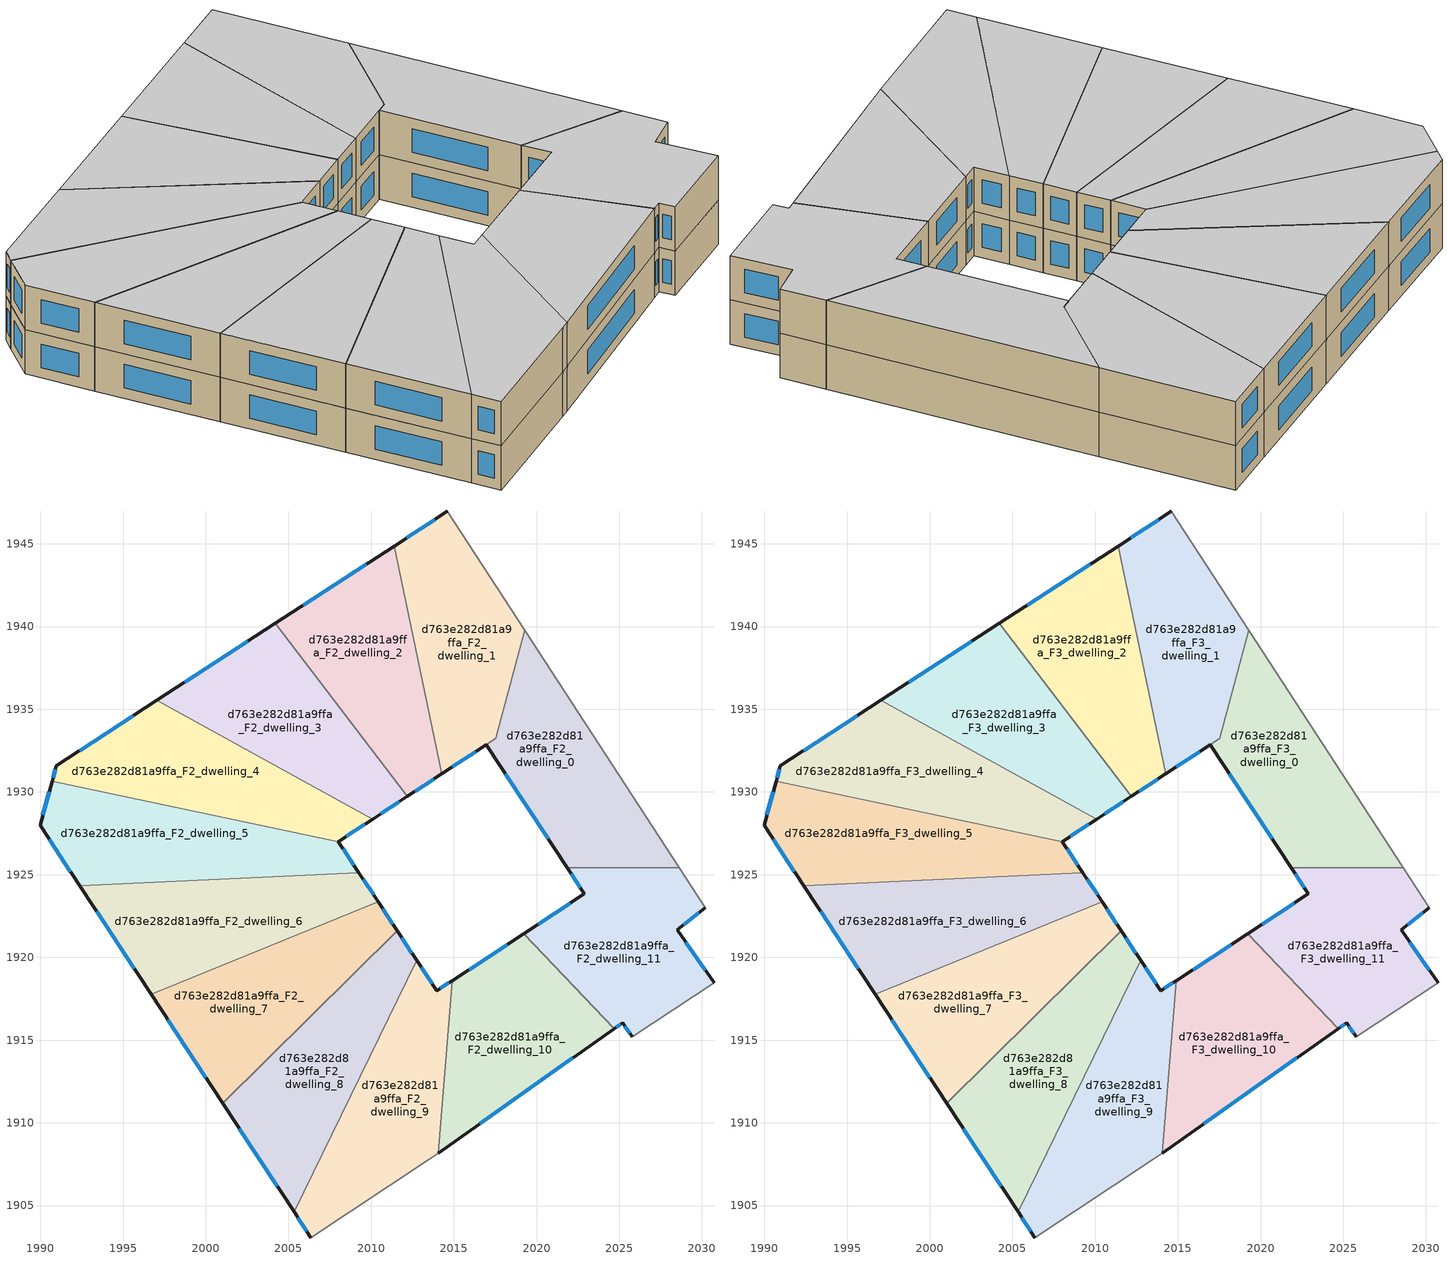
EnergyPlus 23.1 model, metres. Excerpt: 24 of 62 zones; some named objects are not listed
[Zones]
d763e282d81a9ffa_F2_dwelling_0
 floor to d763e282d81a9ffa_F1_dwelling_0 (EU_floor_Construction): 2019.27,1939.79 2028.62,1925.42 2021.85,1925.42 2016.95,1932.86 2017.53,1933.24 z6
 wall outside (EU_wall_Construction): 2016.95,1932.86 2021.85,1925.42 z6:9
 wall adiabatic (EU_wall_Construction): 2028.62,1925.42 2019.27,1939.79 z6:9
 wall to d763e282d81a9ffa_F2_dwelling_11 (EU_wall_Construction): 2021.85,1925.42 2028.62,1925.42 z6:9
 wall to d763e282d81a9ffa_F2_dwelling_1 (EU_wall_Construction): 2017.53,1933.24 2016.95,1932.86 / 2019.27,1939.79 2017.54,1933.25 z6:9
 window (EU_Window_Construction): 2018.1,1931.11 2020.7,1927.17 z6.7:8.3
d763e282d81a9ffa_F2_dwelling_1
 floor to d763e282d81a9ffa_F1_dwelling_1 (EU_floor_Construction): 2014.61,1946.96 2019.27,1939.79 2017.53,1933.24 2014.27,1931.1 2011.38,1944.86 z6
 wall outside (EU_wall_Construction): 2014.61,1946.96 2011.38,1944.86 / 2014.27,1931.1 2016.95,1932.86 z6:9
 wall to d763e282d81a9ffa_F2_dwelling_2 (EU_wall_Construction): 2011.38,1944.86 2014.27,1931.1 z6:9
 wall adiabatic (EU_wall_Construction): 2019.27,1939.79 2014.61,1946.96 z6:9
 window (EU_Window_Construction): 2013.85,1946.47 2012.14,1945.36 / 2014.9,1931.51 2016.32,1932.44 z6.7:8.3
d763e282d81a9ffa_F2_dwelling_10
 floor to d763e282d81a9ffa_F1_dwelling_10 (EU_floor_Construction): 2019.23,1921.44 2024.69,1915.68 2014.05,1908.17 2014.9,1918.6 z6
 wall outside (EU_wall_Construction): 2019.23,1921.44 2014.9,1918.6 / 2014.05,1908.17 2024.69,1915.68 z6:9
 wall to d763e282d81a9ffa_F2_dwelling_11 (EU_wall_Construction): 2024.69,1915.68 2019.23,1921.44 z6:9
 wall to d763e282d81a9ffa_F2_dwelling_9 (EU_wall_Construction): 2014.9,1918.6 2014.05,1908.17 z6:9
 window (EU_Window_Construction): 2018.22,1920.77 2015.92,1919.27 / 2016.55,1909.93 2022.19,1913.92 z6.7:8.3
d763e282d81a9ffa_F2_dwelling_11
 floor to d763e282d81a9ffa_F1_dwelling_11 (EU_floor_Construction): 2028.62,1925.42 2030.2,1923 2028.49,1921.66 2030.73,1918.47 2025.78,1915.2 2025.2,1916.04 2024.69,1915.68 2019.23,1921.44 2022.9,1923.84 2021.85,1925.42 z6
 wall outside (EU_wall_Construction): 2030.73,1918.47 2028.49,1921.66 2030.2,1923 / 2024.69,1915.68 2025.2,1916.04 2025.78,1915.2 / 2021.85,1925.42 2022.9,1923.84 2019.23,1921.44 z6:9
 wall adiabatic (EU_wall_Construction): 2025.78,1915.2 2030.73,1918.47 / 2030.2,1923 2028.62,1925.42 z6:9
 window (EU_Window_Construction): 2030.2,1919.22 2029.02,1920.91 / 2025.33,1915.84 2025.64,1915.4 / 2024.81,1915.77 2025.08,1915.96 / 2022.04,1923.27 2020.09,1922 / 2022.1,1925.05 2022.65,1924.21 / 2028.89,1921.98 2029.8,1922.69 z6.7:8.3
d763e282d81a9ffa_F2_dwelling_2
 floor to d763e282d81a9ffa_F1_dwelling_2 (EU_floor_Construction): 2011.38,1944.86 2014.27,1931.1 2012.18,1929.73 2004.21,1940.2 z6
 wall outside (EU_wall_Construction): 2012.18,1929.73 2014.27,1931.1 / 2011.38,1944.86 2004.21,1940.2 z6:9
 wall to d763e282d81a9ffa_F2_dwelling_3 (EU_wall_Construction): 2004.21,1940.2 2012.18,1929.73 z6:9
 window (EU_Window_Construction): 2012.67,1930.05 2013.78,1930.78 / 2009.7,1943.77 2005.9,1941.29 z6.7:8.3
d763e282d81a9ffa_F2_dwelling_3
 floor to d763e282d81a9ffa_F1_dwelling_3 (EU_floor_Construction): 2004.21,1940.2 2012.18,1929.73 2010.1,1928.36 1997.04,1935.53 z6
 wall outside (EU_wall_Construction): 2010.1,1928.36 2012.18,1929.73 / 2004.21,1940.2 1997.04,1935.53 z6:9
 wall to d763e282d81a9ffa_F2_dwelling_4 (EU_wall_Construction): 1997.04,1935.53 2010.1,1928.36 z6:9
 window (EU_Window_Construction): 2010.59,1928.68 2011.69,1929.41 / 2002.53,1939.1 1998.73,1936.63 z6.7:8.3
d763e282d81a9ffa_F2_dwelling_4
 floor to d763e282d81a9ffa_F1_dwelling_4 (EU_floor_Construction): 2010.1,1928.36 2008.02,1926.99 1990.71,1930.65 1990.97,1931.58 1997.04,1935.53 z6
 wall outside (EU_wall_Construction): 2008.02,1926.99 2010.1,1928.36 / 1997.04,1935.53 1990.97,1931.58 1990.71,1930.65 z6:9
 wall to d763e282d81a9ffa_F2_dwelling_5 (EU_wall_Construction): 1990.71,1930.65 2008.02,1926.99 z6:9
 window (EU_Window_Construction): 2008.51,1927.31 2009.61,1928.04 / 1990.91,1931.36 1990.77,1930.87 / 1995.61,1934.6 1992.39,1932.51 z6.7:8.3
d763e282d81a9ffa_F2_dwelling_5
 floor to d763e282d81a9ffa_F1_dwelling_5 (EU_floor_Construction): 2008.02,1926.99 2009.25,1925.13 1992.39,1924.33 1989.98,1927.99 1990.71,1930.65 z6
 wall outside (EU_wall_Construction): 2009.25,1925.13 2008.02,1926.99 / 1990.71,1930.65 1989.98,1927.99 1992.39,1924.33 z6:9
 wall to d763e282d81a9ffa_F2_dwelling_6 (EU_wall_Construction): 1992.39,1924.33 2009.25,1925.13 z6:9
 window (EU_Window_Construction): 2008.96,1925.56 2008.31,1926.55 / 1990.54,1927.13 1991.82,1925.19 / 1990.54,1930.03 1990.15,1928.61 z6.7:8.3
d763e282d81a9ffa_F2_dwelling_6
 floor to d763e282d81a9ffa_F1_dwelling_6 (EU_floor_Construction): 2009.25,1925.13 2010.42,1923.36 1996.7,1917.76 1992.39,1924.33 z6
 wall outside (EU_wall_Construction): 2010.42,1923.36 2009.25,1925.13 / 1992.39,1924.33 1996.7,1917.76 z6:9
 wall to d763e282d81a9ffa_F2_dwelling_7 (EU_wall_Construction): 1996.7,1917.76 2010.42,1923.36 z6:9
 window (EU_Window_Construction): 2010.14,1923.78 2009.52,1924.71 / 1993.4,1922.79 1995.69,1919.3 z6.7:8.3
d763e282d81a9ffa_F2_dwelling_7
 floor to d763e282d81a9ffa_F1_dwelling_7 (EU_floor_Construction): 2010.42,1923.36 2011.58,1921.6 2001.02,1911.19 1996.7,1917.76 z6
 wall outside (EU_wall_Construction): 2011.58,1921.6 2010.42,1923.36 / 1996.7,1917.76 2001.02,1911.19 z6:9
 wall to d763e282d81a9ffa_F2_dwelling_8 (EU_wall_Construction): 2001.02,1911.19 2011.58,1921.6 z6:9
 window (EU_Window_Construction): 2011.31,1922.01 2010.69,1922.95 / 1997.72,1916.22 2000.01,1912.73 z6.7:8.3
d763e282d81a9ffa_F2_dwelling_8
 floor to d763e282d81a9ffa_F1_dwelling_8 (EU_floor_Construction): 2011.58,1921.6 2012.74,1919.84 2005.34,1904.62 2001.02,1911.19 z6
 wall outside (EU_wall_Construction): 2012.74,1919.84 2011.58,1921.6 / 2001.02,1911.19 2005.34,1904.62 z6:9
 wall to d763e282d81a9ffa_F2_dwelling_9 (EU_wall_Construction): 2005.34,1904.62 2012.74,1919.84 z6:9
 window (EU_Window_Construction): 2012.47,1920.25 2011.85,1921.19 / 2002.03,1909.65 2004.32,1906.17 z6.7:8.3
d763e282d81a9ffa_F2_dwelling_9
 floor to d763e282d81a9ffa_F1_dwelling_9 (EU_floor_Construction): 2014.9,1918.6 2014.05,1908.17 2013.52,1907.79 2006.36,1903.06 2005.34,1904.62 2012.74,1919.84 2013.97,1917.99 z6
 wall outside (EU_wall_Construction): 2005.34,1904.62 2006.36,1903.06 / 2014.9,1918.6 2013.97,1917.99 2012.74,1919.84 z6:9
 wall adiabatic (EU_wall_Construction): 2006.36,1903.06 2013.52,1907.79 2014.05,1908.17 z6:9
 window (EU_Window_Construction): 2005.58,1904.26 2006.12,1903.43 / 2013.68,1918.42 2013.03,1919.4 / 2014.68,1918.46 2014.19,1918.13 z6.7:8.3
d763e282d81a9ffa_F3_dwelling_0
 floor to d763e282d81a9ffa_F2_dwelling_0 (EU_floor_Construction): 2019.27,1939.79 2028.62,1925.42 2021.85,1925.42 2016.95,1932.86 2017.53,1933.24 z9
 wall outside (EU_wall_Construction): 2016.95,1932.86 2021.85,1925.42 z9:12
 wall adiabatic (EU_wall_Construction): 2028.62,1925.42 2019.27,1939.79 z9:12
 wall to d763e282d81a9ffa_F3_dwelling_11 (EU_wall_Construction): 2021.85,1925.42 2028.62,1925.42 z9:12
 wall to d763e282d81a9ffa_F3_dwelling_1 (EU_wall_Construction): 2017.53,1933.24 2016.95,1932.86 / 2019.27,1939.79 2017.54,1933.25 z9:12
 window (EU_Window_Construction): 2018.1,1931.11 2020.7,1927.17 z9.7:11.3
 ceiling to d763e282d81a9ffa_F4_dwelling_0 (EU_floor_Construction): 2028.62,1925.42 2019.27,1939.79 2017.53,1933.24 2016.95,1932.86 2021.85,1925.42 z12
d763e282d81a9ffa_F3_dwelling_1
 floor to d763e282d81a9ffa_F2_dwelling_1 (EU_floor_Construction): 2014.61,1946.96 2019.27,1939.79 2017.53,1933.24 2014.27,1931.1 2011.38,1944.86 z9
 wall outside (EU_wall_Construction): 2014.61,1946.96 2011.38,1944.86 / 2014.27,1931.1 2016.95,1932.86 z9:12
 wall to d763e282d81a9ffa_F3_dwelling_2 (EU_wall_Construction): 2011.38,1944.86 2014.27,1931.1 z9:12
 wall adiabatic (EU_wall_Construction): 2019.27,1939.79 2014.61,1946.96 z9:12
 window (EU_Window_Construction): 2013.85,1946.47 2012.14,1945.36 / 2014.9,1931.51 2016.32,1932.44 z9.7:11.3
 ceiling to d763e282d81a9ffa_F4_dwelling_1 (EU_floor_Construction): 2017.53,1933.24 2019.27,1939.79 2014.61,1946.96 2011.38,1944.86 2014.27,1931.1 z12
d763e282d81a9ffa_F3_dwelling_10
 floor to d763e282d81a9ffa_F2_dwelling_10 (EU_floor_Construction): 2019.23,1921.44 2024.69,1915.68 2014.05,1908.17 2014.9,1918.6 z9
 wall outside (EU_wall_Construction): 2019.23,1921.44 2014.9,1918.6 / 2014.05,1908.17 2024.69,1915.68 z9:12
 wall to d763e282d81a9ffa_F3_dwelling_11 (EU_wall_Construction): 2024.69,1915.68 2019.23,1921.44 z9:12
 wall to d763e282d81a9ffa_F3_dwelling_9 (EU_wall_Construction): 2014.9,1918.6 2014.05,1908.17 z9:12
 window (EU_Window_Construction): 2018.22,1920.77 2015.92,1919.27 / 2016.55,1909.93 2022.19,1913.92 z9.7:11.3
 ceiling to d763e282d81a9ffa_F4_dwelling_10 (EU_floor_Construction): 2024.69,1915.68 2019.23,1921.44 2014.9,1918.6 2014.05,1908.17 z12
d763e282d81a9ffa_F3_dwelling_11
 floor to d763e282d81a9ffa_F2_dwelling_11 (EU_floor_Construction): 2028.62,1925.42 2030.2,1923 2028.49,1921.66 2030.73,1918.47 2025.78,1915.2 2025.2,1916.04 2024.69,1915.68 2019.23,1921.44 2022.9,1923.84 2021.85,1925.42 z9
 wall outside (EU_wall_Construction): 2030.73,1918.47 2028.49,1921.66 2030.2,1923 / 2024.69,1915.68 2025.2,1916.04 2025.78,1915.2 / 2021.85,1925.42 2022.9,1923.84 2019.23,1921.44 z9:12
 wall adiabatic (EU_wall_Construction): 2025.78,1915.2 2030.73,1918.47 / 2030.2,1923 2028.62,1925.42 z9:12
 window (EU_Window_Construction): 2030.2,1919.22 2029.02,1920.91 / 2025.33,1915.84 2025.64,1915.4 / 2024.81,1915.77 2025.08,1915.96 / 2022.04,1923.27 2020.09,1922 / 2022.1,1925.05 2022.65,1924.21 / 2028.89,1921.98 2029.8,1922.69 z9.7:11.3
 ceiling to d763e282d81a9ffa_F4_dwelling_11 (EU_floor_Construction): 2030.73,1918.47 2028.49,1921.66 2030.2,1923 2028.62,1925.42 2021.85,1925.42 2022.9,1923.84 2019.23,1921.44 2024.69,1915.68 2025.2,1916.04 2025.78,1915.2 z12
d763e282d81a9ffa_F3_dwelling_2
 floor to d763e282d81a9ffa_F2_dwelling_2 (EU_floor_Construction): 2011.38,1944.86 2014.27,1931.1 2012.18,1929.73 2004.21,1940.2 z9
 wall outside (EU_wall_Construction): 2012.18,1929.73 2014.27,1931.1 / 2011.38,1944.86 2004.21,1940.2 z9:12
 wall to d763e282d81a9ffa_F3_dwelling_3 (EU_wall_Construction): 2004.21,1940.2 2012.18,1929.73 z9:12
 window (EU_Window_Construction): 2012.67,1930.05 2013.78,1930.78 / 2009.7,1943.77 2005.9,1941.29 z9.7:11.3
 ceiling to d763e282d81a9ffa_F4_dwelling_2 (EU_floor_Construction): 2014.27,1931.1 2011.38,1944.86 2004.21,1940.2 2012.18,1929.73 z12
d763e282d81a9ffa_F3_dwelling_3
 floor to d763e282d81a9ffa_F2_dwelling_3 (EU_floor_Construction): 2004.21,1940.2 2012.18,1929.73 2010.1,1928.36 1997.04,1935.53 z9
 wall outside (EU_wall_Construction): 2010.1,1928.36 2012.18,1929.73 / 2004.21,1940.2 1997.04,1935.53 z9:12
 wall to d763e282d81a9ffa_F3_dwelling_4 (EU_wall_Construction): 1997.04,1935.53 2010.1,1928.36 z9:12
 window (EU_Window_Construction): 2010.59,1928.68 2011.69,1929.41 / 2002.53,1939.1 1998.73,1936.63 z9.7:11.3
 ceiling to d763e282d81a9ffa_F4_dwelling_3 (EU_floor_Construction): 2012.18,1929.73 2004.21,1940.2 1997.04,1935.53 2010.1,1928.36 z12
d763e282d81a9ffa_F3_dwelling_4
 floor to d763e282d81a9ffa_F2_dwelling_4 (EU_floor_Construction): 2010.1,1928.36 2008.02,1926.99 1990.71,1930.65 1990.97,1931.58 1997.04,1935.53 z9
 wall outside (EU_wall_Construction): 2008.02,1926.99 2010.1,1928.36 / 1997.04,1935.53 1990.97,1931.58 1990.71,1930.65 z9:12
 wall to d763e282d81a9ffa_F3_dwelling_5 (EU_wall_Construction): 1990.71,1930.65 2008.02,1926.99 z9:12
 window (EU_Window_Construction): 2008.51,1927.31 2009.61,1928.04 / 1990.91,1931.36 1990.77,1930.87 / 1995.61,1934.6 1992.39,1932.51 z9.7:11.3
 ceiling to d763e282d81a9ffa_F4_dwelling_4 (EU_floor_Construction): 2010.1,1928.36 1997.04,1935.53 1990.97,1931.58 1990.71,1930.65 2008.02,1926.99 z12
d763e282d81a9ffa_F3_dwelling_5
 floor to d763e282d81a9ffa_F2_dwelling_5 (EU_floor_Construction): 2008.02,1926.99 2009.25,1925.13 1992.39,1924.33 1989.98,1927.99 1990.71,1930.65 z9
 wall outside (EU_wall_Construction): 2009.25,1925.13 2008.02,1926.99 / 1990.71,1930.65 1989.98,1927.99 1992.39,1924.33 z9:12
 wall to d763e282d81a9ffa_F3_dwelling_6 (EU_wall_Construction): 1992.39,1924.33 2009.25,1925.13 z9:12
 window (EU_Window_Construction): 2008.96,1925.56 2008.31,1926.55 / 1990.54,1927.13 1991.82,1925.19 / 1990.54,1930.03 1990.15,1928.61 z9.7:11.3
 ceiling to d763e282d81a9ffa_F4_dwelling_5 (EU_floor_Construction): 2009.25,1925.13 2008.02,1926.99 1990.71,1930.65 1989.98,1927.99 1992.39,1924.33 z12
d763e282d81a9ffa_F3_dwelling_6
 floor to d763e282d81a9ffa_F2_dwelling_6 (EU_floor_Construction): 2009.25,1925.13 2010.42,1923.36 1996.7,1917.76 1992.39,1924.33 z9
 wall outside (EU_wall_Construction): 2010.42,1923.36 2009.25,1925.13 / 1992.39,1924.33 1996.7,1917.76 z9:12
 wall to d763e282d81a9ffa_F3_dwelling_7 (EU_wall_Construction): 1996.7,1917.76 2010.42,1923.36 z9:12
 window (EU_Window_Construction): 2010.14,1923.78 2009.52,1924.71 / 1993.4,1922.79 1995.69,1919.3 z9.7:11.3
 ceiling to d763e282d81a9ffa_F4_dwelling_6 (EU_floor_Construction): 2010.42,1923.36 2009.25,1925.13 1992.39,1924.33 1996.7,1917.76 z12
d763e282d81a9ffa_F3_dwelling_7
 floor to d763e282d81a9ffa_F2_dwelling_7 (EU_floor_Construction): 2010.42,1923.36 2011.58,1921.6 2001.02,1911.19 1996.7,1917.76 z9
 wall outside (EU_wall_Construction): 2011.58,1921.6 2010.42,1923.36 / 1996.7,1917.76 2001.02,1911.19 z9:12
 wall to d763e282d81a9ffa_F3_dwelling_8 (EU_wall_Construction): 2001.02,1911.19 2011.58,1921.6 z9:12
 window (EU_Window_Construction): 2011.31,1922.01 2010.69,1922.95 / 1997.72,1916.22 2000.01,1912.73 z9.7:11.3
 ceiling to d763e282d81a9ffa_F4_dwelling_7 (EU_floor_Construction): 2011.58,1921.6 2010.42,1923.36 1996.7,1917.76 2001.02,1911.19 z12
d763e282d81a9ffa_F3_dwelling_8
 floor to d763e282d81a9ffa_F2_dwelling_8 (EU_floor_Construction): 2011.58,1921.6 2012.74,1919.84 2005.34,1904.62 2001.02,1911.19 z9
 wall outside (EU_wall_Construction): 2012.74,1919.84 2011.58,1921.6 / 2001.02,1911.19 2005.34,1904.62 z9:12
 wall to d763e282d81a9ffa_F3_dwelling_9 (EU_wall_Construction): 2005.34,1904.62 2012.74,1919.84 z9:12
 window (EU_Window_Construction): 2012.47,1920.25 2011.85,1921.19 / 2002.03,1909.65 2004.32,1906.17 z9.7:11.3
 ceiling to d763e282d81a9ffa_F4_dwelling_8 (EU_floor_Construction): 2005.34,1904.62 2012.74,1919.84 2011.58,1921.6 2001.02,1911.19 z12
d763e282d81a9ffa_F3_dwelling_9
 floor to d763e282d81a9ffa_F2_dwelling_9 (EU_floor_Construction): 2014.9,1918.6 2014.05,1908.17 2013.52,1907.79 2006.36,1903.06 2005.34,1904.62 2012.74,1919.84 2013.97,1917.99 z9
 wall outside (EU_wall_Construction): 2005.34,1904.62 2006.36,1903.06 / 2014.9,1918.6 2013.97,1917.99 2012.74,1919.84 z9:12
 wall adiabatic (EU_wall_Construction): 2006.36,1903.06 2013.52,1907.79 2014.05,1908.17 z9:12
 window (EU_Window_Construction): 2005.58,1904.26 2006.12,1903.43 / 2013.68,1918.42 2013.03,1919.4 / 2014.68,1918.46 2014.19,1918.13 z9.7:11.3
 ceiling to d763e282d81a9ffa_F4_dwelling_9 (EU_floor_Construction): 2013.52,1907.79 2014.05,1908.17 2014.9,1918.6 2013.97,1917.99 2012.74,1919.84 2005.34,1904.62 2006.36,1903.06 z12
[Building]
EU S2 Campaign: North Axis=0; Terrain=City; Solar Distribution=FullExterior
[Site:Location]
Budapest.Ferenc.Liszt.Intl.AP: Latitude=47.437; Longitude=19.256; Time Zone=1; Elevation=185
[SizingPeriod:WeatherFileDays]
AnnualSizingPeriod: Begin Month=1; Begin Day of Month=1; End Month=12; End Day of Month=31; Day of Week for Start Day=Monday; Use Weather File Daylight Saving Period=No; Use Weather File Rain and Snow Indicators=No
[MATERIAL]
EU_InternalMass_Material: Roughness=MediumRough; Thickness=0.1; Conductivity=1; Density=1800; Specific Heat=900; Thermal Absorptance=0.9; Solar Absorptance=0.7; Visible Absorptance=0.7
[MATERIAL:NOMASS] Roughness=MediumRough; Thermal Absorptance=0.9; Solar Absorptance=0.7; Visible Absorptance=0.7
Name | Thermal Resistance
EU_wall_NoMass | 0.832559
EU_floor_NoMass | 0.872794
[WINDOWMATERIAL:SIMPLEGLAZINGSYSTEM]
EU_Window_SimpleGlazing: UFactor=2.79869; Solar Heat Gain Coefficient=0.75; Visible Transmittance=0.75
[CONSTRUCTION]
EU_wall_Construction: EU_wall_NoMass
EU_floor_Construction: EU_floor_NoMass
EU_Window_Construction: EU_Window_SimpleGlazing
EU_InternalMass_Construction: EU_InternalMass_Material
[ZONE] Type=1; Multiplier=1; Ceiling Height=autocalculate; Floor Area=autocalculate; Part of Total Floor Area=Yes
Name | Volume
d763e282d81a9ffa_F2_dwelling_0; d763e282d81a9ffa_F3_dwelling_0 | 218.135
d763e282d81a9ffa_F2_dwelling_1; d763e282d81a9ffa_F3_dwelling_1 | 216.779
d763e282d81a9ffa_F2_dwelling_10; d763e282d81a9ffa_F3_dwelling_10 | 217.45
d763e282d81a9ffa_F2_dwelling_11; d763e282d81a9ffa_F3_dwelling_11; d763e282d81a9ffa_F2_dwelling_8; d763e282d81a9ffa_F3_dwelling_8 | 217.452
d763e282d81a9ffa_F2_dwelling_2; d763e282d81a9ffa_F3_dwelling_2 | 217.424
d763e282d81a9ffa_F2_dwelling_3; d763e282d81a9ffa_F3_dwelling_3 | 217.467
d763e282d81a9ffa_F2_dwelling_4; d763e282d81a9ffa_F3_dwelling_4 | 217.501
d763e282d81a9ffa_F2_dwelling_5; d763e282d81a9ffa_F3_dwelling_5 | 217.388
d763e282d81a9ffa_F2_dwelling_6; d763e282d81a9ffa_F3_dwelling_6 | 217.479
d763e282d81a9ffa_F2_dwelling_7; d763e282d81a9ffa_F3_dwelling_7 | 217.433
d763e282d81a9ffa_F2_dwelling_9; d763e282d81a9ffa_F3_dwelling_9 | 217.429
[INTERNALMASS] Construction=EU_InternalMass_Construction
Name | Zone or ZoneList | Surface Area
d763e282d81a9ffa_F2_dwelling_0_EU_InternalMass | d763e282d81a9ffa_F2_dwelling_0 | 72.7096
d763e282d81a9ffa_F2_dwelling_1_EU_InternalMass | d763e282d81a9ffa_F2_dwelling_1 | 72.2628
d763e282d81a9ffa_F2_dwelling_2_EU_InternalMass | d763e282d81a9ffa_F2_dwelling_2 | 72.4748
d763e282d81a9ffa_F2_dwelling_3_EU_InternalMass | d763e282d81a9ffa_F2_dwelling_3 | 72.4891
d763e282d81a9ffa_F2_dwelling_4_EU_InternalMass | d763e282d81a9ffa_F2_dwelling_4 | 72.4961
d763e282d81a9ffa_F2_dwelling_5_EU_InternalMass | d763e282d81a9ffa_F2_dwelling_5 | 72.4596
d763e282d81a9ffa_F2_dwelling_6_EU_InternalMass | d763e282d81a9ffa_F2_dwelling_6 | 72.4932
d763e282d81a9ffa_F2_dwelling_7_EU_InternalMass | d763e282d81a9ffa_F2_dwelling_7 | 72.4777
d763e282d81a9ffa_F2_dwelling_8_EU_InternalMass | d763e282d81a9ffa_F2_dwelling_8 | 72.484
d763e282d81a9ffa_F2_dwelling_9_EU_InternalMass | d763e282d81a9ffa_F2_dwelling_9 | 72.4806
d763e282d81a9ffa_F2_dwelling_10_EU_InternalMass | d763e282d81a9ffa_F2_dwelling_10 | 72.4834
d763e282d81a9ffa_F2_dwelling_11_EU_InternalMass | d763e282d81a9ffa_F2_dwelling_11 | 72.4884
d763e282d81a9ffa_F3_dwelling_0_EU_InternalMass | d763e282d81a9ffa_F3_dwelling_0 | 72.7096
d763e282d81a9ffa_F3_dwelling_1_EU_InternalMass | d763e282d81a9ffa_F3_dwelling_1 | 72.2628
d763e282d81a9ffa_F3_dwelling_2_EU_InternalMass | d763e282d81a9ffa_F3_dwelling_2 | 72.4748
d763e282d81a9ffa_F3_dwelling_3_EU_InternalMass | d763e282d81a9ffa_F3_dwelling_3 | 72.4891
d763e282d81a9ffa_F3_dwelling_4_EU_InternalMass | d763e282d81a9ffa_F3_dwelling_4 | 72.4961
d763e282d81a9ffa_F3_dwelling_5_EU_InternalMass | d763e282d81a9ffa_F3_dwelling_5 | 72.4596
d763e282d81a9ffa_F3_dwelling_6_EU_InternalMass | d763e282d81a9ffa_F3_dwelling_6 | 72.4932
d763e282d81a9ffa_F3_dwelling_7_EU_InternalMass | d763e282d81a9ffa_F3_dwelling_7 | 72.4777
d763e282d81a9ffa_F3_dwelling_8_EU_InternalMass | d763e282d81a9ffa_F3_dwelling_8 | 72.484
d763e282d81a9ffa_F3_dwelling_9_EU_InternalMass | d763e282d81a9ffa_F3_dwelling_9 | 72.4806
d763e282d81a9ffa_F3_dwelling_10_EU_InternalMass | d763e282d81a9ffa_F3_dwelling_10 | 72.4834
d763e282d81a9ffa_F3_dwelling_11_EU_InternalMass | d763e282d81a9ffa_F3_dwelling_11 | 72.4884
[OTHEREQUIPMENT] Fuel Type=Electricity; Design Level Calculation Method=Watts/Area; Power per Zone Floor Area=1; Fraction Latent=0; Fraction Radiant=0; Fraction Lost=0; Carbon Dioxide Generation Rate=0; EndUse Subcategory=EU_Step8_InternalGains
Name | Zone or ZoneList or Space or SpaceList | Schedule
EU_Step8_InternalGain_d763e282d81a9ffa_F2_dwelling_0_f000 | d763e282d81a9ffa_F2_dwelling_0 | EU_Step8_GainSchedule_d763e282d81a9ffa_F2_dwelling_0_f000
EU_Step8_InternalGain_d763e282d81a9ffa_F2_dwelling_1_f000 | d763e282d81a9ffa_F2_dwelling_1 | EU_Step8_GainSchedule_d763e282d81a9ffa_F2_dwelling_1_f000
EU_Step8_InternalGain_d763e282d81a9ffa_F2_dwelling_2_f000 | d763e282d81a9ffa_F2_dwelling_2 | EU_Step8_GainSchedule_d763e282d81a9ffa_F2_dwelling_2_f000
EU_Step8_InternalGain_d763e282d81a9ffa_F2_dwelling_3_f000 | d763e282d81a9ffa_F2_dwelling_3 | EU_Step8_GainSchedule_d763e282d81a9ffa_F2_dwelling_3_f000
EU_Step8_InternalGain_d763e282d81a9ffa_F2_dwelling_4_f000 | d763e282d81a9ffa_F2_dwelling_4 | EU_Step8_GainSchedule_d763e282d81a9ffa_F2_dwelling_4_f000
EU_Step8_InternalGain_d763e282d81a9ffa_F2_dwelling_5_f000 | d763e282d81a9ffa_F2_dwelling_5 | EU_Step8_GainSchedule_d763e282d81a9ffa_F2_dwelling_5_f000
EU_Step8_InternalGain_d763e282d81a9ffa_F2_dwelling_6_f000 | d763e282d81a9ffa_F2_dwelling_6 | EU_Step8_GainSchedule_d763e282d81a9ffa_F2_dwelling_6_f000
EU_Step8_InternalGain_d763e282d81a9ffa_F2_dwelling_7_f000 | d763e282d81a9ffa_F2_dwelling_7 | EU_Step8_GainSchedule_d763e282d81a9ffa_F2_dwelling_7_f000
EU_Step8_InternalGain_d763e282d81a9ffa_F2_dwelling_8_f000 | d763e282d81a9ffa_F2_dwelling_8 | EU_Step8_GainSchedule_d763e282d81a9ffa_F2_dwelling_8_f000
EU_Step8_InternalGain_d763e282d81a9ffa_F2_dwelling_9_f000 | d763e282d81a9ffa_F2_dwelling_9 | EU_Step8_GainSchedule_d763e282d81a9ffa_F2_dwelling_9_f000
EU_Step8_InternalGain_d763e282d81a9ffa_F2_dwelling_10_f000 | d763e282d81a9ffa_F2_dwelling_10 | EU_Step8_GainSchedule_d763e282d81a9ffa_F2_dwelling_10_f000
EU_Step8_InternalGain_d763e282d81a9ffa_F2_dwelling_11_f000 | d763e282d81a9ffa_F2_dwelling_11 | EU_Step8_GainSchedule_d763e282d81a9ffa_F2_dwelling_11_f000
EU_Step8_InternalGain_d763e282d81a9ffa_F3_dwelling_0_f000 | d763e282d81a9ffa_F3_dwelling_0 | EU_Step8_GainSchedule_d763e282d81a9ffa_F3_dwelling_0_f000
EU_Step8_InternalGain_d763e282d81a9ffa_F3_dwelling_1_f000 | d763e282d81a9ffa_F3_dwelling_1 | EU_Step8_GainSchedule_d763e282d81a9ffa_F3_dwelling_1_f000
EU_Step8_InternalGain_d763e282d81a9ffa_F3_dwelling_2_f000 | d763e282d81a9ffa_F3_dwelling_2 | EU_Step8_GainSchedule_d763e282d81a9ffa_F3_dwelling_2_f000
EU_Step8_InternalGain_d763e282d81a9ffa_F3_dwelling_3_f000 | d763e282d81a9ffa_F3_dwelling_3 | EU_Step8_GainSchedule_d763e282d81a9ffa_F3_dwelling_3_f000
EU_Step8_InternalGain_d763e282d81a9ffa_F3_dwelling_4_f000 | d763e282d81a9ffa_F3_dwelling_4 | EU_Step8_GainSchedule_d763e282d81a9ffa_F3_dwelling_4_f000
EU_Step8_InternalGain_d763e282d81a9ffa_F3_dwelling_5_f000 | d763e282d81a9ffa_F3_dwelling_5 | EU_Step8_GainSchedule_d763e282d81a9ffa_F3_dwelling_5_f000
EU_Step8_InternalGain_d763e282d81a9ffa_F3_dwelling_6_f000 | d763e282d81a9ffa_F3_dwelling_6 | EU_Step8_GainSchedule_d763e282d81a9ffa_F3_dwelling_6_f000
EU_Step8_InternalGain_d763e282d81a9ffa_F3_dwelling_7_f000 | d763e282d81a9ffa_F3_dwelling_7 | EU_Step8_GainSchedule_d763e282d81a9ffa_F3_dwelling_7_f000
EU_Step8_InternalGain_d763e282d81a9ffa_F3_dwelling_8_f000 | d763e282d81a9ffa_F3_dwelling_8 | EU_Step8_GainSchedule_d763e282d81a9ffa_F3_dwelling_8_f000
EU_Step8_InternalGain_d763e282d81a9ffa_F3_dwelling_9_f000 | d763e282d81a9ffa_F3_dwelling_9 | EU_Step8_GainSchedule_d763e282d81a9ffa_F3_dwelling_9_f000
EU_Step8_InternalGain_d763e282d81a9ffa_F3_dwelling_10_f000 | d763e282d81a9ffa_F3_dwelling_10 | EU_Step8_GainSchedule_d763e282d81a9ffa_F3_dwelling_10_f000
EU_Step8_InternalGain_d763e282d81a9ffa_F3_dwelling_11_f000 | d763e282d81a9ffa_F3_dwelling_11 | EU_Step8_GainSchedule_d763e282d81a9ffa_F3_dwelling_11_f000
[ZONEVENTILATION:DESIGNFLOWRATE] Schedule=EU_AlwaysOn; Design Flow Rate Calculation Method=AirChanges/Hour; Air Changes per Hour=0.475469; Ventilation Type=Natural; Fan Pressure Rise=0; Fan Total Efficiency=1; Constant Term Coefficient=1; Temperature Term Coefficient=0; Velocity Term Coefficient=0; Velocity Squared Term Coefficient=0; Minimum Indoor Temperature=-100; Maximum Indoor Temperature=100; Delta Temperature=-100; Minimum Outdoor Temperature=-100; Maximum Outdoor Temperature=100; Maximum Wind Speed=40
Name | Zone or ZoneList or Space or SpaceList
EU_ConstantAir_d763e282d81a9ffa_F2_dwelling_0 | d763e282d81a9ffa_F2_dwelling_0
EU_ConstantAir_d763e282d81a9ffa_F2_dwelling_1 | d763e282d81a9ffa_F2_dwelling_1
EU_ConstantAir_d763e282d81a9ffa_F2_dwelling_2 | d763e282d81a9ffa_F2_dwelling_2
EU_ConstantAir_d763e282d81a9ffa_F2_dwelling_3 | d763e282d81a9ffa_F2_dwelling_3
EU_ConstantAir_d763e282d81a9ffa_F2_dwelling_4 | d763e282d81a9ffa_F2_dwelling_4
EU_ConstantAir_d763e282d81a9ffa_F2_dwelling_5 | d763e282d81a9ffa_F2_dwelling_5
EU_ConstantAir_d763e282d81a9ffa_F2_dwelling_6 | d763e282d81a9ffa_F2_dwelling_6
EU_ConstantAir_d763e282d81a9ffa_F2_dwelling_7 | d763e282d81a9ffa_F2_dwelling_7
EU_ConstantAir_d763e282d81a9ffa_F2_dwelling_8 | d763e282d81a9ffa_F2_dwelling_8
EU_ConstantAir_d763e282d81a9ffa_F2_dwelling_9 | d763e282d81a9ffa_F2_dwelling_9
EU_ConstantAir_d763e282d81a9ffa_F2_dwelling_10 | d763e282d81a9ffa_F2_dwelling_10
EU_ConstantAir_d763e282d81a9ffa_F2_dwelling_11 | d763e282d81a9ffa_F2_dwelling_11
EU_ConstantAir_d763e282d81a9ffa_F3_dwelling_0 | d763e282d81a9ffa_F3_dwelling_0
EU_ConstantAir_d763e282d81a9ffa_F3_dwelling_1 | d763e282d81a9ffa_F3_dwelling_1
EU_ConstantAir_d763e282d81a9ffa_F3_dwelling_2 | d763e282d81a9ffa_F3_dwelling_2
EU_ConstantAir_d763e282d81a9ffa_F3_dwelling_3 | d763e282d81a9ffa_F3_dwelling_3
EU_ConstantAir_d763e282d81a9ffa_F3_dwelling_4 | d763e282d81a9ffa_F3_dwelling_4
EU_ConstantAir_d763e282d81a9ffa_F3_dwelling_5 | d763e282d81a9ffa_F3_dwelling_5
EU_ConstantAir_d763e282d81a9ffa_F3_dwelling_6 | d763e282d81a9ffa_F3_dwelling_6
EU_ConstantAir_d763e282d81a9ffa_F3_dwelling_7 | d763e282d81a9ffa_F3_dwelling_7
EU_ConstantAir_d763e282d81a9ffa_F3_dwelling_8 | d763e282d81a9ffa_F3_dwelling_8
EU_ConstantAir_d763e282d81a9ffa_F3_dwelling_9 | d763e282d81a9ffa_F3_dwelling_9
EU_ConstantAir_d763e282d81a9ffa_F3_dwelling_10 | d763e282d81a9ffa_F3_dwelling_10
EU_ConstantAir_d763e282d81a9ffa_F3_dwelling_11 | d763e282d81a9ffa_F3_dwelling_11
[HVACTEMPLATE:ZONE:IDEALLOADSAIRSYSTEM] System Availability Schedule=EU_AlwaysOn; Maximum Heating Supply Air Temperature=50; Minimum Cooling Supply Air Temperature=13; Maximum Heating Supply Air Humidity Ratio=0.0156; Minimum Cooling Supply Air Humidity Ratio=0.0077; Heating Limit=NoLimit; Cooling Limit=NoLimit; Heating Availability Schedule=EU_AlwaysOn; Cooling Availability Schedule=EU_CoolingOff; Dehumidification Control Type=ConstantSensibleHeatRatio; Cooling Sensible Heat Ratio=0.7; Dehumidification Setpoint=60; Humidification Control Type=None; Humidification Setpoint=30; Outdoor Air Method=None; Outdoor Air Flow Rate per Person=0.00944; Outdoor Air Flow Rate per Zone Floor Area=0; Outdoor Air Flow Rate per Zone=0; Demand Controlled Ventilation Type=None; Outdoor Air Economizer Type=NoEconomizer; Heat Recovery Type=None; Sensible Heat Recovery Effectiveness=0.7; Latent Heat Recovery Effectiveness=0.65
Name | Template Thermostat
d763e282d81a9ffa_F2_dwelling_0 | EU_HeatOnly_d763e282d81a9ffa_F2_dwelling_0
d763e282d81a9ffa_F2_dwelling_1 | EU_HeatOnly_d763e282d81a9ffa_F2_dwelling_1
d763e282d81a9ffa_F2_dwelling_2 | EU_HeatOnly_d763e282d81a9ffa_F2_dwelling_2
d763e282d81a9ffa_F2_dwelling_3 | EU_HeatOnly_d763e282d81a9ffa_F2_dwelling_3
d763e282d81a9ffa_F2_dwelling_4 | EU_HeatOnly_d763e282d81a9ffa_F2_dwelling_4
d763e282d81a9ffa_F2_dwelling_5 | EU_HeatOnly_d763e282d81a9ffa_F2_dwelling_5
d763e282d81a9ffa_F2_dwelling_6 | EU_HeatOnly_d763e282d81a9ffa_F2_dwelling_6
d763e282d81a9ffa_F2_dwelling_7 | EU_HeatOnly_d763e282d81a9ffa_F2_dwelling_7
d763e282d81a9ffa_F2_dwelling_8 | EU_HeatOnly_d763e282d81a9ffa_F2_dwelling_8
d763e282d81a9ffa_F2_dwelling_9 | EU_HeatOnly_d763e282d81a9ffa_F2_dwelling_9
d763e282d81a9ffa_F2_dwelling_10 | EU_HeatOnly_d763e282d81a9ffa_F2_dwelling_10
d763e282d81a9ffa_F2_dwelling_11 | EU_HeatOnly_d763e282d81a9ffa_F2_dwelling_11
d763e282d81a9ffa_F3_dwelling_0 | EU_HeatOnly_d763e282d81a9ffa_F3_dwelling_0
d763e282d81a9ffa_F3_dwelling_1 | EU_HeatOnly_d763e282d81a9ffa_F3_dwelling_1
d763e282d81a9ffa_F3_dwelling_2 | EU_HeatOnly_d763e282d81a9ffa_F3_dwelling_2
d763e282d81a9ffa_F3_dwelling_3 | EU_HeatOnly_d763e282d81a9ffa_F3_dwelling_3
d763e282d81a9ffa_F3_dwelling_4 | EU_HeatOnly_d763e282d81a9ffa_F3_dwelling_4
d763e282d81a9ffa_F3_dwelling_5 | EU_HeatOnly_d763e282d81a9ffa_F3_dwelling_5
d763e282d81a9ffa_F3_dwelling_6 | EU_HeatOnly_d763e282d81a9ffa_F3_dwelling_6
d763e282d81a9ffa_F3_dwelling_7 | EU_HeatOnly_d763e282d81a9ffa_F3_dwelling_7
d763e282d81a9ffa_F3_dwelling_8 | EU_HeatOnly_d763e282d81a9ffa_F3_dwelling_8
d763e282d81a9ffa_F3_dwelling_9 | EU_HeatOnly_d763e282d81a9ffa_F3_dwelling_9
d763e282d81a9ffa_F3_dwelling_10 | EU_HeatOnly_d763e282d81a9ffa_F3_dwelling_10
d763e282d81a9ffa_F3_dwelling_11 | EU_HeatOnly_d763e282d81a9ffa_F3_dwelling_11
[SIZING:ZONE] Zone Cooling Design Supply Air Temperature Input Method=SupplyAirTemperature; Zone Cooling Design Supply Air Temperature=13; Zone Heating Design Supply Air Temperature Input Method=SupplyAirTemperature; Zone Heating Design Supply Air Temperature=50; Zone Cooling Design Supply Air Humidity Ratio=0.008; Zone Heating Design Supply Air Humidity Ratio=0.008; Cooling Design Air Flow Method=DesignDay; Cooling Design Air Flow Rate=0; Cooling Minimum Air Flow per Zone Floor Area=0.000762; Cooling Minimum Air Flow=0; Cooling Minimum Air Flow Fraction=0.2; Heating Design Air Flow Method=DesignDay; Heating Design Air Flow Rate=0; Heating Maximum Air Flow per Zone Floor Area=0.002032; Heating Maximum Air Flow=0.141576; Heating Maximum Air Flow Fraction=0.3; Account for Dedicated Outdoor Air System=No; Dedicated Outdoor Air System Control Strategy=NeutralSupplyAir; Dedicated Outdoor Air Low Setpoint Temperature for Design=autosize; Dedicated Outdoor Air High Setpoint Temperature for Design=autosize; Zone Load Sizing Method=Sensible Load Only No Latent Load; Zone Latent Cooling Design Supply Air Humidity Ratio Input Method=HumidityRatioDifference; Zone Cooling Design Supply Air Humidity Ratio Difference=0.005; Zone Latent Heating Design Supply Air Humidity Ratio Input Method=HumidityRatioDifference; Zone Humidification Design Supply Air Humidity Ratio Difference=0.005
d763e282d81a9ffa_F2_dwelling_0; d763e282d81a9ffa_F2_dwelling_1; d763e282d81a9ffa_F2_dwelling_2; d763e282d81a9ffa_F2_dwelling_3; d763e282d81a9ffa_F2_dwelling_4; d763e282d81a9ffa_F2_dwelling_5; d763e282d81a9ffa_F2_dwelling_6; d763e282d81a9ffa_F2_dwelling_7; d763e282d81a9ffa_F2_dwelling_8; d763e282d81a9ffa_F2_dwelling_9; d763e282d81a9ffa_F2_dwelling_10; d763e282d81a9ffa_F2_dwelling_11; d763e282d81a9ffa_F3_dwelling_0; d763e282d81a9ffa_F3_dwelling_1; d763e282d81a9ffa_F3_dwelling_2; d763e282d81a9ffa_F3_dwelling_3; d763e282d81a9ffa_F3_dwelling_4; d763e282d81a9ffa_F3_dwelling_5; d763e282d81a9ffa_F3_dwelling_6; d763e282d81a9ffa_F3_dwelling_7; d763e282d81a9ffa_F3_dwelling_8; d763e282d81a9ffa_F3_dwelling_9; d763e282d81a9ffa_F3_dwelling_10; d763e282d81a9ffa_F3_dwelling_11
[SCHEDULE:CONSTANT]
Name | Hourly Value
EU_AlwaysOn | 1
EU_CoolingOff | 0
[SCHEDULE:FILE] Column Number=1; Rows to Skip at Top=0; Number of Hours of Data=8760; Column Separator=Comma; Interpolate to Timestep=No; Minutes per Item=60; Adjust Schedule for Daylight Savings=Yes
Name | File
EU_Step8_GainSchedule_d763e282d81a9ffa_F2_dwelling_0_f000 | ../../schedules/d763e282d81a9ffa/d763e282d81a9ffa_F2_dwelling_0_f000_gain.csv
EU_Step8_GainSchedule_d763e282d81a9ffa_F2_dwelling_1_f000 | ../../schedules/d763e282d81a9ffa/d763e282d81a9ffa_F2_dwelling_1_f000_gain.csv
EU_Step8_GainSchedule_d763e282d81a9ffa_F2_dwelling_2_f000 | ../../schedules/d763e282d81a9ffa/d763e282d81a9ffa_F2_dwelling_2_f000_gain.csv
EU_Step8_GainSchedule_d763e282d81a9ffa_F2_dwelling_3_f000 | ../../schedules/d763e282d81a9ffa/d763e282d81a9ffa_F2_dwelling_3_f000_gain.csv
EU_Step8_GainSchedule_d763e282d81a9ffa_F2_dwelling_4_f000 | ../../schedules/d763e282d81a9ffa/d763e282d81a9ffa_F2_dwelling_4_f000_gain.csv
EU_Step8_GainSchedule_d763e282d81a9ffa_F2_dwelling_5_f000 | ../../schedules/d763e282d81a9ffa/d763e282d81a9ffa_F2_dwelling_5_f000_gain.csv
EU_Step8_GainSchedule_d763e282d81a9ffa_F2_dwelling_6_f000 | ../../schedules/d763e282d81a9ffa/d763e282d81a9ffa_F2_dwelling_6_f000_gain.csv
EU_Step8_GainSchedule_d763e282d81a9ffa_F2_dwelling_7_f000 | ../../schedules/d763e282d81a9ffa/d763e282d81a9ffa_F2_dwelling_7_f000_gain.csv
EU_Step8_GainSchedule_d763e282d81a9ffa_F2_dwelling_8_f000 | ../../schedules/d763e282d81a9ffa/d763e282d81a9ffa_F2_dwelling_8_f000_gain.csv
EU_Step8_GainSchedule_d763e282d81a9ffa_F2_dwelling_9_f000 | ../../schedules/d763e282d81a9ffa/d763e282d81a9ffa_F2_dwelling_9_f000_gain.csv
EU_Step8_GainSchedule_d763e282d81a9ffa_F2_dwelling_10_f000 | ../../schedules/d763e282d81a9ffa/d763e282d81a9ffa_F2_dwelling_10_f000_gain.csv
EU_Step8_GainSchedule_d763e282d81a9ffa_F2_dwelling_11_f000 | ../../schedules/d763e282d81a9ffa/d763e282d81a9ffa_F2_dwelling_11_f000_gain.csv
EU_Step8_GainSchedule_d763e282d81a9ffa_F3_dwelling_0_f000 | ../../schedules/d763e282d81a9ffa/d763e282d81a9ffa_F3_dwelling_0_f000_gain.csv
EU_Step8_GainSchedule_d763e282d81a9ffa_F3_dwelling_1_f000 | ../../schedules/d763e282d81a9ffa/d763e282d81a9ffa_F3_dwelling_1_f000_gain.csv
EU_Step8_GainSchedule_d763e282d81a9ffa_F3_dwelling_2_f000 | ../../schedules/d763e282d81a9ffa/d763e282d81a9ffa_F3_dwelling_2_f000_gain.csv
EU_Step8_GainSchedule_d763e282d81a9ffa_F3_dwelling_3_f000 | ../../schedules/d763e282d81a9ffa/d763e282d81a9ffa_F3_dwelling_3_f000_gain.csv
EU_Step8_GainSchedule_d763e282d81a9ffa_F3_dwelling_4_f000 | ../../schedules/d763e282d81a9ffa/d763e282d81a9ffa_F3_dwelling_4_f000_gain.csv
EU_Step8_GainSchedule_d763e282d81a9ffa_F3_dwelling_5_f000 | ../../schedules/d763e282d81a9ffa/d763e282d81a9ffa_F3_dwelling_5_f000_gain.csv
EU_Step8_GainSchedule_d763e282d81a9ffa_F3_dwelling_6_f000 | ../../schedules/d763e282d81a9ffa/d763e282d81a9ffa_F3_dwelling_6_f000_gain.csv
EU_Step8_GainSchedule_d763e282d81a9ffa_F3_dwelling_7_f000 | ../../schedules/d763e282d81a9ffa/d763e282d81a9ffa_F3_dwelling_7_f000_gain.csv
EU_Step8_GainSchedule_d763e282d81a9ffa_F3_dwelling_8_f000 | ../../schedules/d763e282d81a9ffa/d763e282d81a9ffa_F3_dwelling_8_f000_gain.csv
EU_Step8_GainSchedule_d763e282d81a9ffa_F3_dwelling_9_f000 | ../../schedules/d763e282d81a9ffa/d763e282d81a9ffa_F3_dwelling_9_f000_gain.csv
EU_Step8_GainSchedule_d763e282d81a9ffa_F3_dwelling_10_f000 | ../../schedules/d763e282d81a9ffa/d763e282d81a9ffa_F3_dwelling_10_f000_gain.csv
EU_Step8_GainSchedule_d763e282d81a9ffa_F3_dwelling_11_f000 | ../../schedules/d763e282d81a9ffa/d763e282d81a9ffa_F3_dwelling_11_f000_gain.csv
